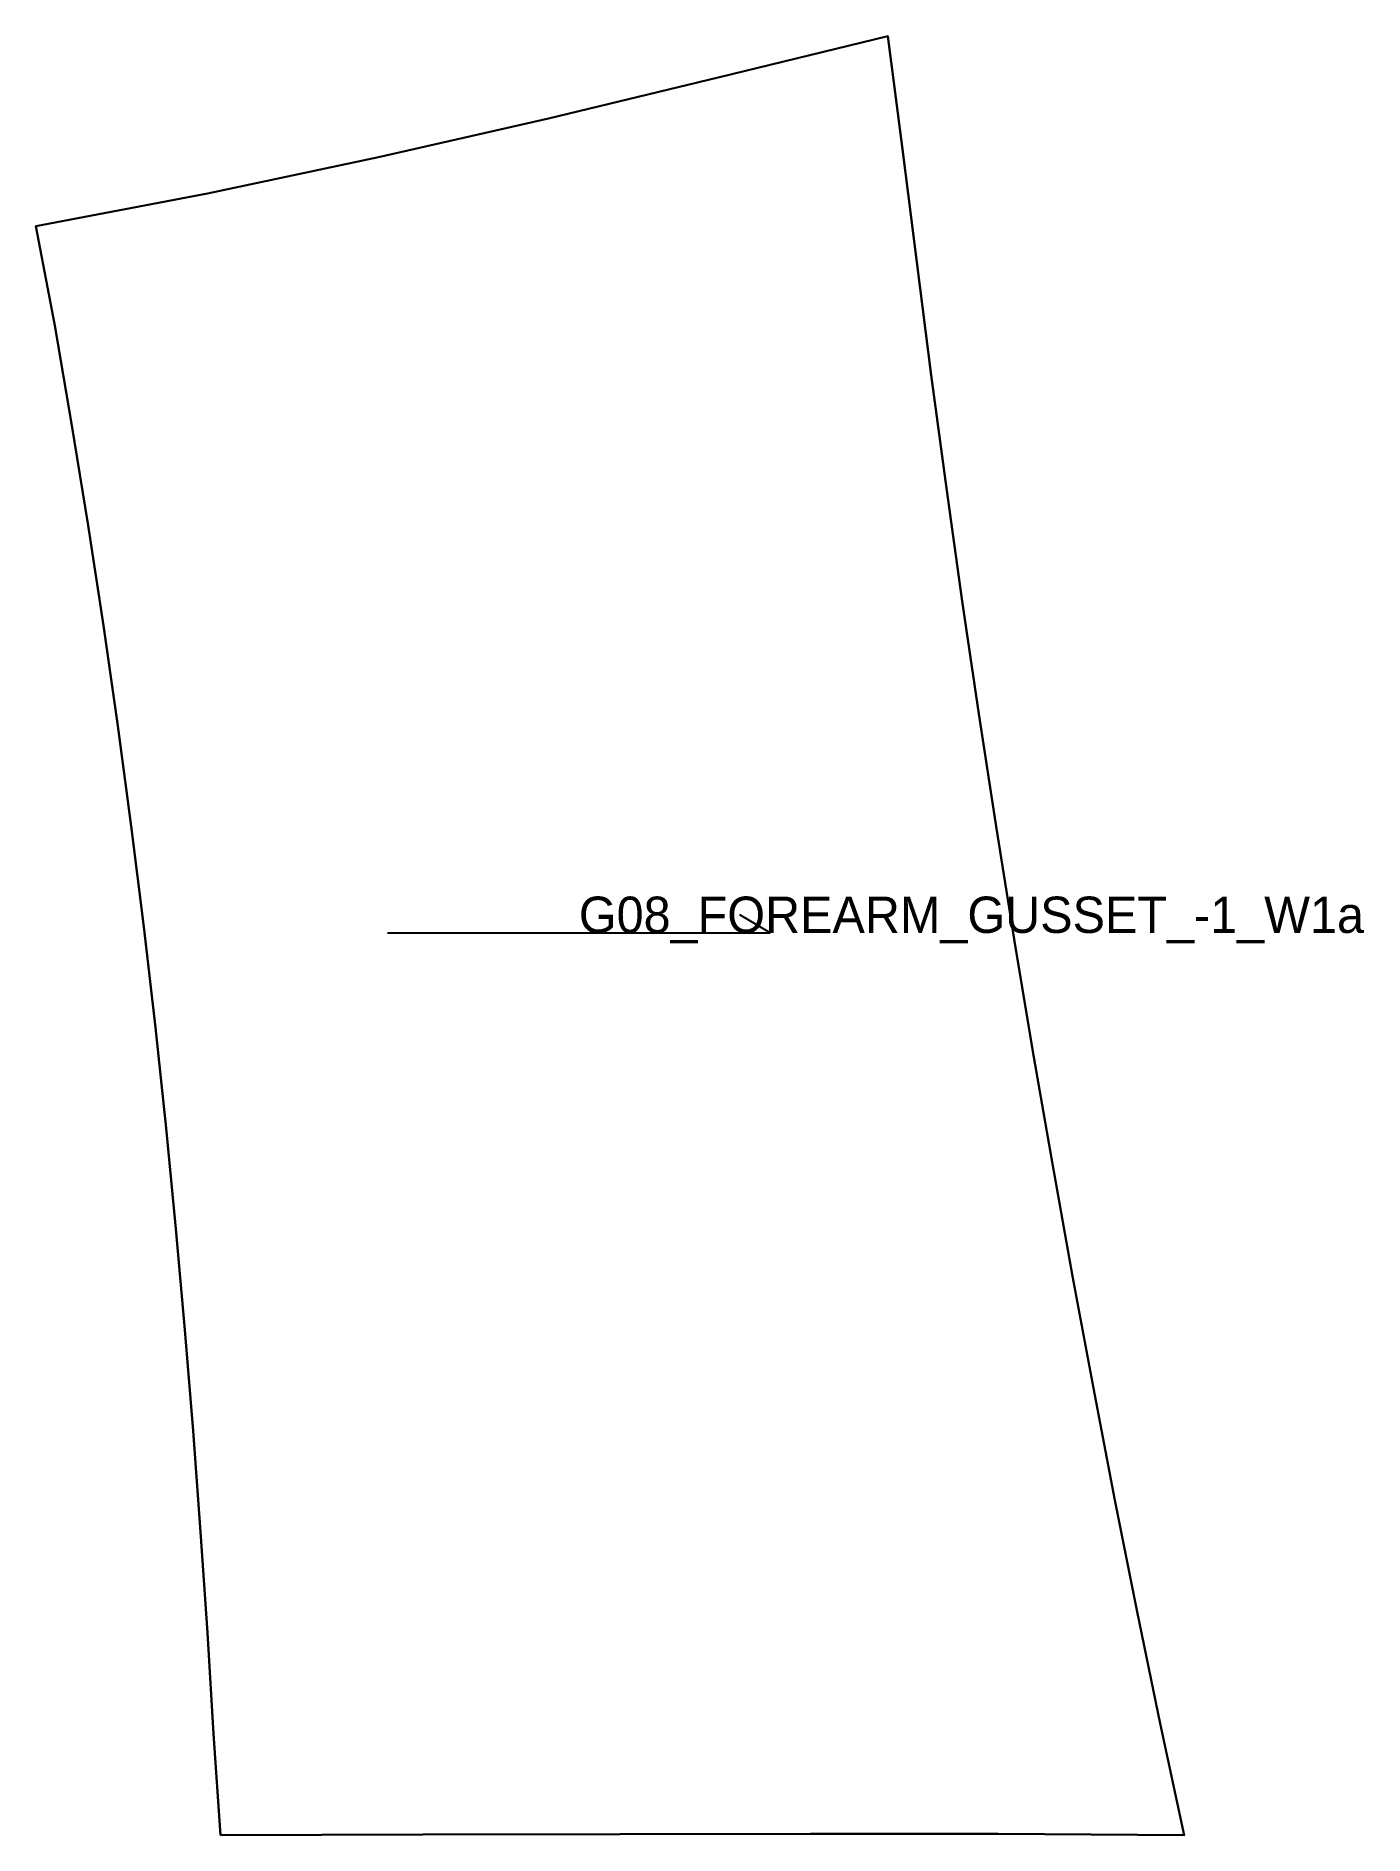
# Model space of a CAD drawing. Header units: millimetres. Extents: x -31 to 189, y 0 to 297.
import ezdxf

# ---------------------------------------------------------------- set-up
doc = ezdxf.new("R2010")
doc.units = ezdxf.units.MM
for name, color, linetype in [('CUT', 1, 'Continuous'), ('GRAIN', 3, 'Continuous'), ('LABEL', 7, 'Continuous'), ('SEW', 5, 'Continuous')]:
    doc.layers.add(name, color=color, linetype=linetype)

msp = doc.modelspace()

# ---------------------------------------------------------------- linework, layer by layer
at = {"layer": 'CUT'}
msp.add_lwpolyline([(0, 0), (-1.15, 16.7), (-2.19, 33.41), (-3.31, 50.12), (-4.54, 66.82), (-5.9, 83.5), (-7.39, 100.18), (-9.02, 116.84), (-10.78, 133.49), (-12.7, 150.13), (-14.76, 166.74), (-16.98, 183.34), (-19.35, 199.91), (-21.87, 216.46), (-24.56, 232.99), (-27.41, 249.49), (-30.51, 265.94), (-2.16, 271.33), (26.07, 277.31), (54.2, 283.75), (82.25, 290.5), (110.28, 297.36), (112.71, 278.68), (115.05, 259.98), (117.44, 241.29), (119.94, 222.62), (122.56, 203.96), (125.3, 185.32), (128.16, 166.69), (131.14, 148.09), (134.24, 129.5), (137.46, 110.94), (140.8, 92.39), (144.24, 73.87), (147.8, 55.36), (151.47, 36.88), (155.25, 18.42), (159.22, 0), (128.48, 0.19), (97.47, 0.2), (65.95, 0.12), (33.43, 0.08), (0, 0)], close=True, dxfattribs=at)
at = {"layer": 'GRAIN'}
for p, q in [((90.82, 149.11), (85.82, 152.11)), ((27.58, 149.11), (90.82, 149.11))]:
    msp.add_line(p, q, dxfattribs=at)
at = {"layer": 'SEW'}
msp.add_lwpolyline([(0, 0), (33.43, 0.08), (65.95, 0.12), (97.47, 0.2), (128.48, 0.19), (159.22, 0), (155.25, 18.42), (151.47, 36.88), (147.8, 55.36), (144.24, 73.87), (140.8, 92.39), (137.46, 110.94), (134.24, 129.5), (131.14, 148.09), (128.16, 166.69), (125.3, 185.32), (122.56, 203.96), (119.94, 222.62), (117.44, 241.29), (115.05, 259.98), (112.71, 278.68), (110.28, 297.36), (82.25, 290.5), (54.2, 283.75), (26.07, 277.31), (-2.16, 271.33), (-30.51, 265.94), (-27.41, 249.49), (-24.56, 232.99), (-21.87, 216.46), (-19.35, 199.91), (-16.98, 183.34), (-14.76, 166.74), (-12.7, 150.13), (-10.78, 133.49), (-9.02, 116.84), (-7.39, 100.18), (-5.9, 83.5), (-4.54, 66.82), (-3.31, 50.12), (-2.19, 33.41), (-1.15, 16.7)], close=True, dxfattribs=at)

# ---------------------------------------------------------------- texts
at = {"layer": 'LABEL'}
msp.add_text('G08_FOREARM_GUSSET_-1_W1a', height=6, dxfattribs=at).set_placement((59.2, 149.11))

doc.saveas('drawing.dxf')
